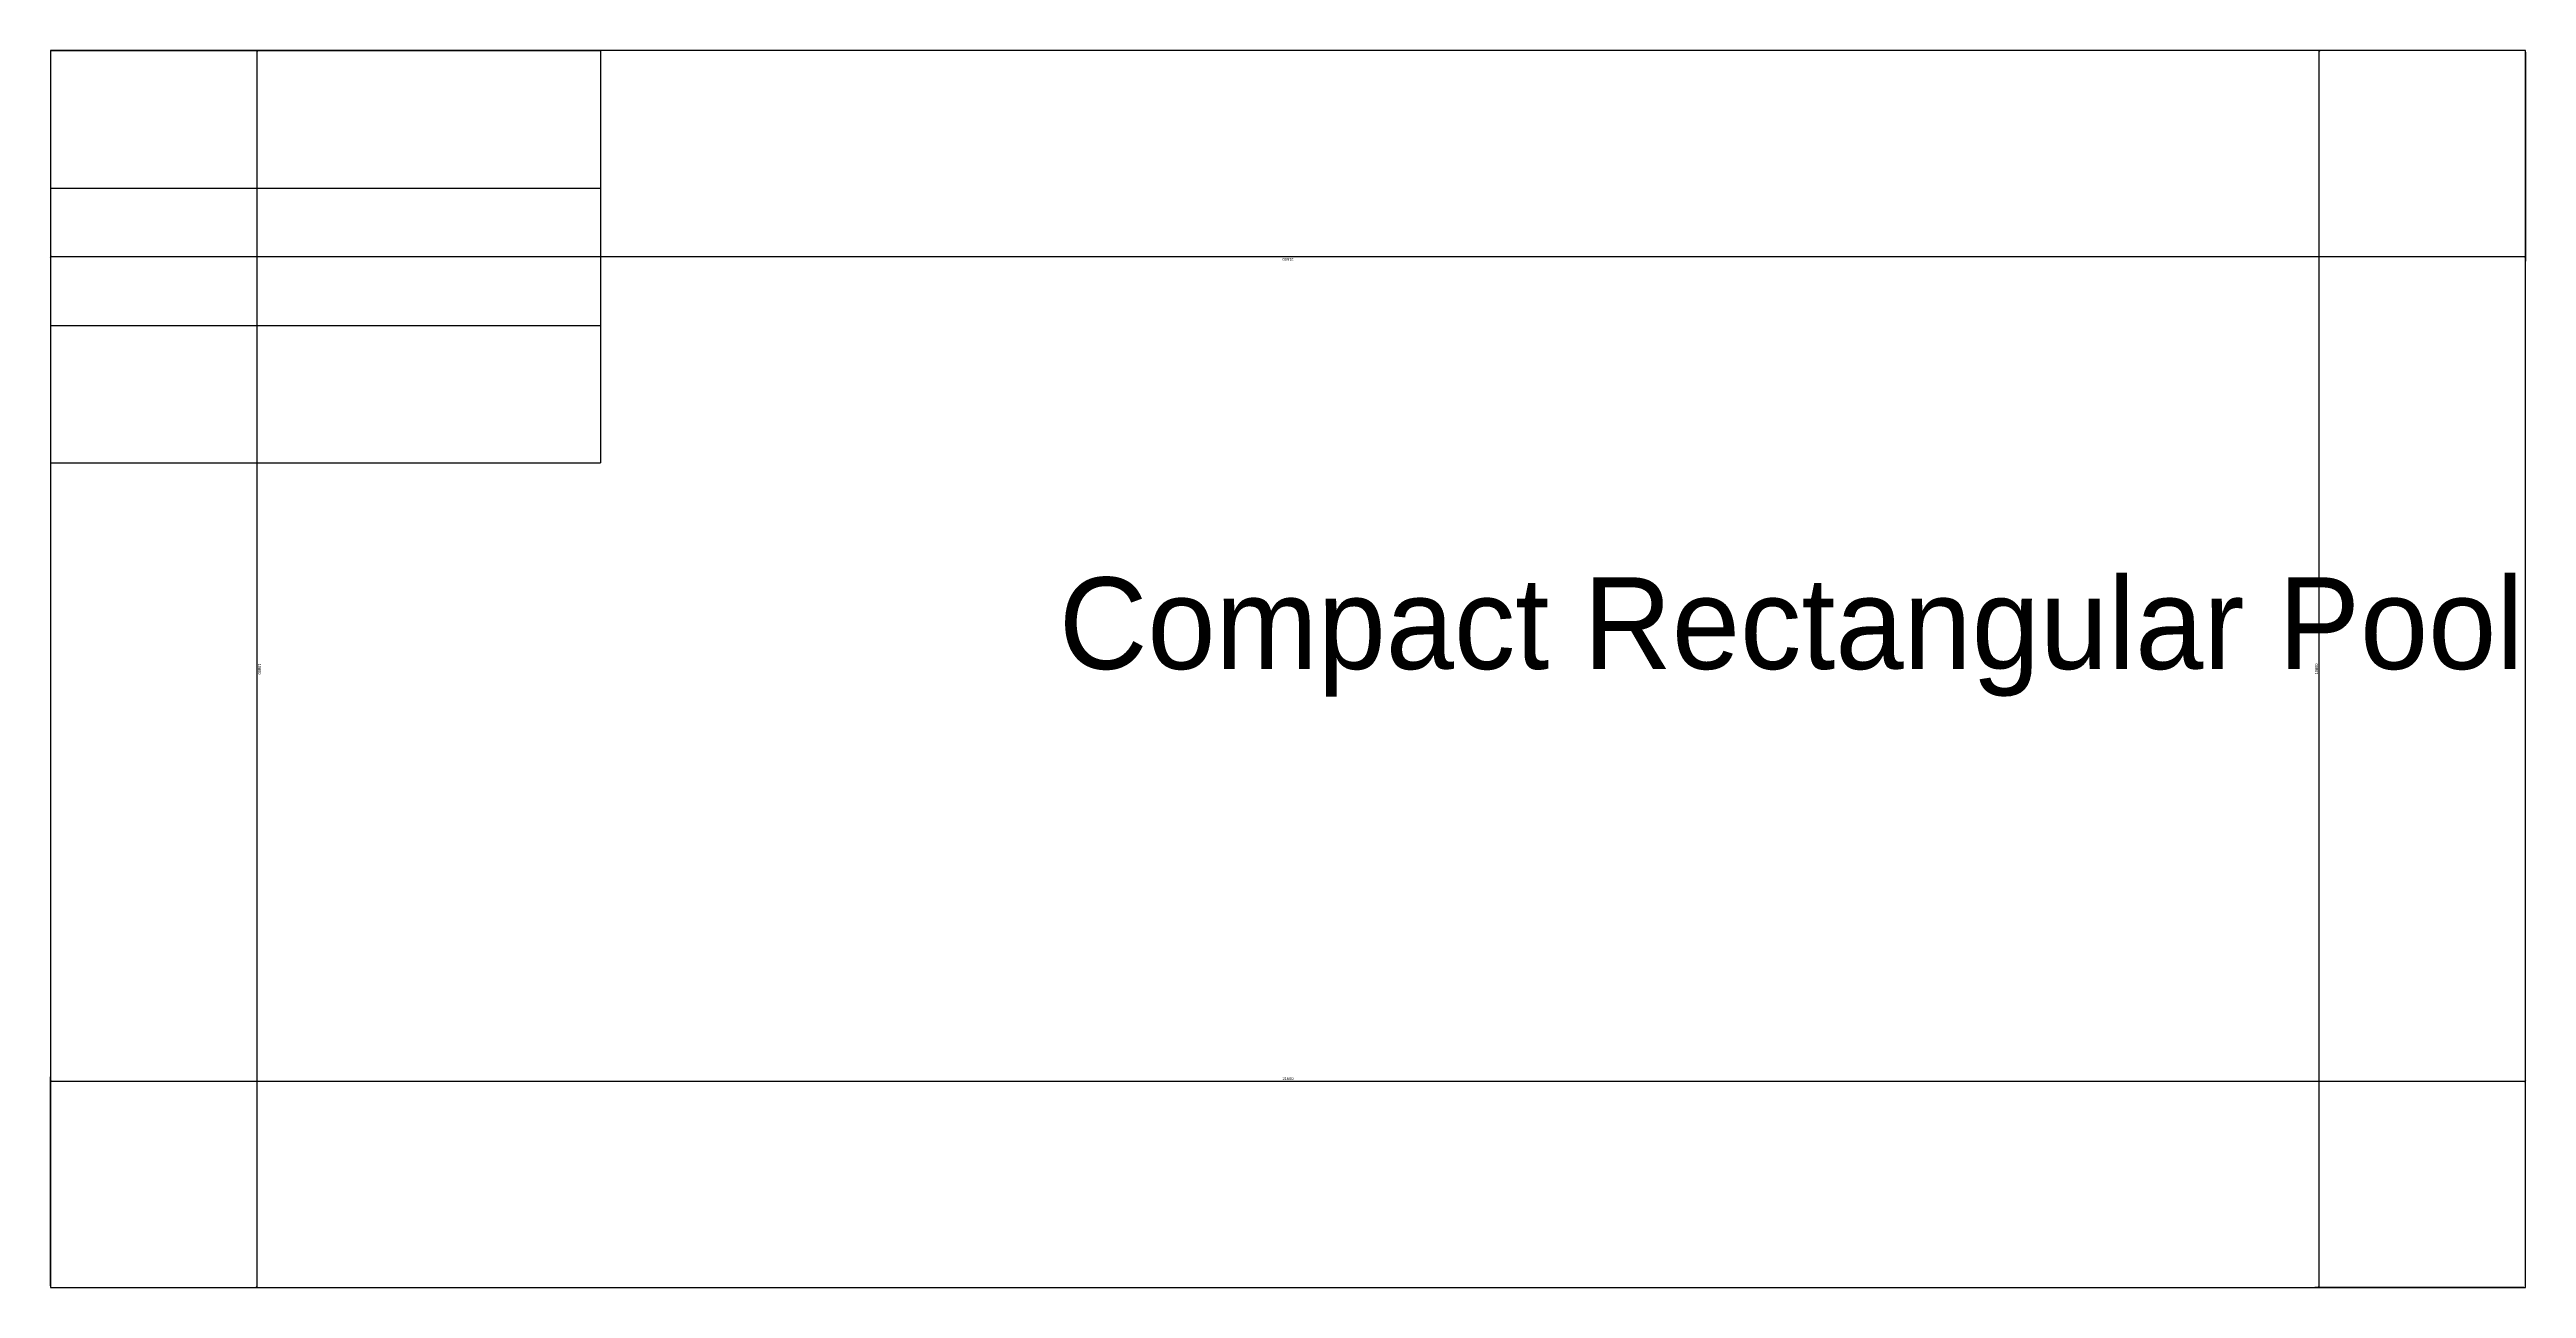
# Model space of a CAD drawing. Header units: metres. Extents: x 0 to 216, y 0 to 108.
import ezdxf

# ---------------------------------------------------------------- set-up
doc = ezdxf.new("R2010")
doc.units = ezdxf.units.M
for name, color, linetype in [('DIMENSIONS', 7, 'Continuous'), ('POOL_OUTLINE', 7, 'Continuous'), ('STAIRS', 7, 'Continuous')]:
    doc.layers.add(name, color=color, linetype=linetype)
doc.styles.add('OpenSansCondensed-Light', font='OpenSansCondensed-Light.ttf')
doc.dimstyles.new('EZDXF', dxfattribs={"dimtxt": 0.25, "dimasz": 0.175, "dimexe": 0.375, "dimexo": 0.125, "dimgap": 0.1, "dimtad": 1, "dimlfac": 100, "dimzin": 12, "dimdsep": 46, "dimtxsty": 'OpenSansCondensed-Light', "dimblk": 'ARCHTICK', "dimcen": 2.5, "dimazin": 3, "dimtfac": 0.5, "dimtmove": 2, "dimatfit": 3})

# ---------------------------------------------------------------- blocks, each defined once
blk = doc.blocks.new('_ARCHTICK')
at = {"color": 0, "linetype": 'BYBLOCK', "const_width": 0.15}
blk.add_lwpolyline([(-0.5, -0.5), (0.5, 0.5)], dxfattribs=at)

msp = doc.modelspace()

# ---------------------------------------------------------------- linework, layer by layer
at = {"layer": 'POOL_OUTLINE'}
msp.add_lwpolyline([(0, 0), (216, 0), (216, 108), (0, 108)], close=True, dxfattribs=at)
at = {"layer": 'STAIRS'}
for p, q in [((0, 108), (48, 108)), ((0, 108), (0, 72)), ((48, 108), (48, 72)), ((0, 96), (48, 96)), ((0, 84), (48, 84)), ((0, 72), (48, 72))]:
    msp.add_line(p, q, dxfattribs=at)

# ---------------------------------------------------------------- texts
at = {"layer": 'POOL_OUTLINE'}
msp.add_text('Compact Rectangular Pool', height=8, dxfattribs=at).set_placement((88, 54))

# ---------------------------------------------------------------- dimensions: what is measured, and where the dimension line sits
at = {"layer": 'DIMENSIONS'}
for base, p1, p2, angle in [((18, 108), (0, 108), (0, 0), 270), ((198, 0), (216, 0), (216, 108), 90), ((216, 90), (216, 108), (0, 108), 180)]:
    msp.add_linear_dim(base=base, p1=p1, p2=p2, angle=angle, dimstyle='EZDXF', dxfattribs=at).render()
msp.add_linear_dim(base=(0, 18), p1=(0, 0), p2=(216, 0), dimstyle='EZDXF', dxfattribs=at).render()

doc.saveas('drawing.dxf')
